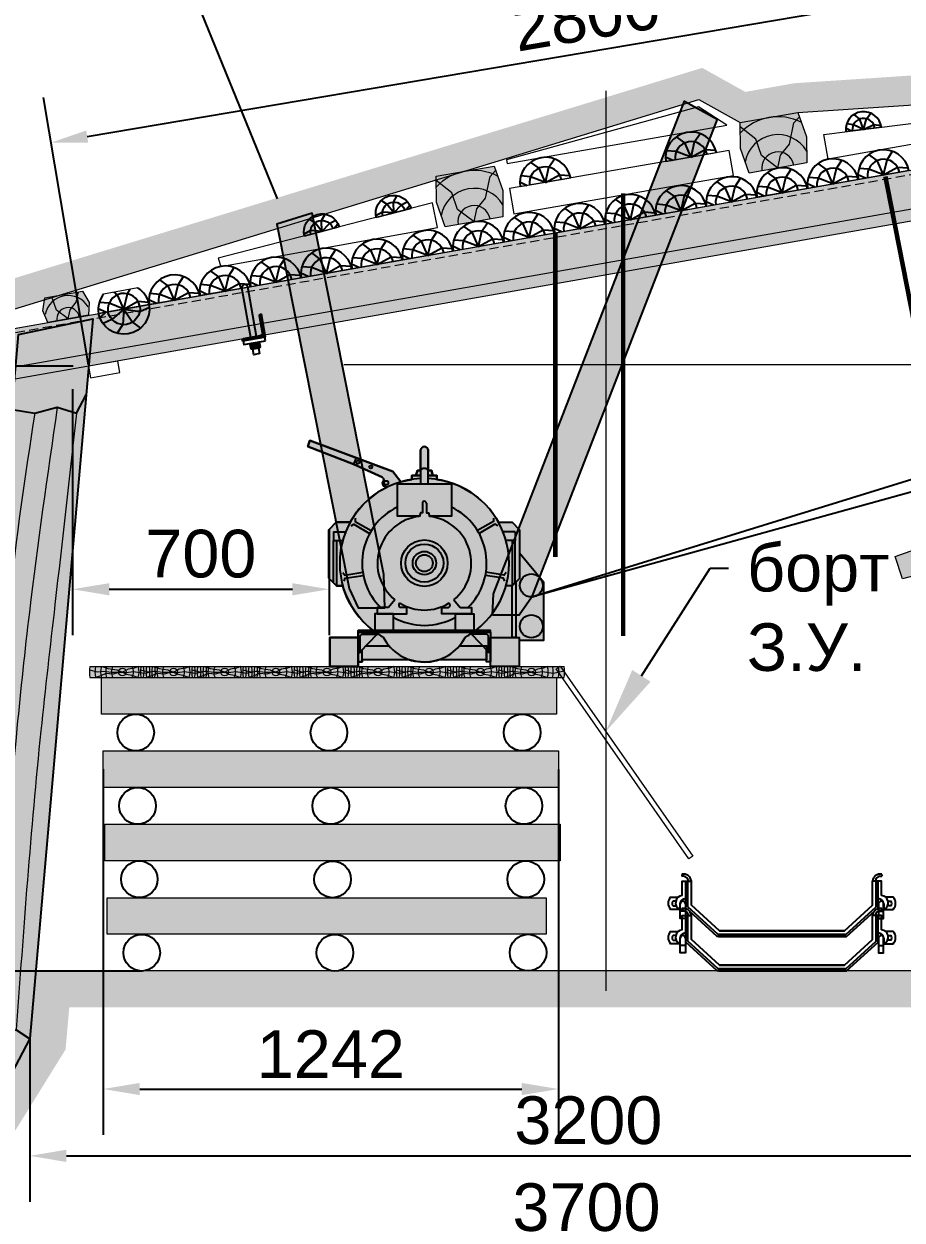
# Model space of a CAD drawing. Header units: inches. Extents: x 523 to 1492, y 69 to 539.
# Drawn here: x 830.8 to 854.75, y 205.65 to 238.28 of the extents above; entities that cross this region are included whole.
import ezdxf
from ezdxf import colors
from ezdxf.entities.mleader import LeaderData, LeaderLine
from ezdxf.math import Vec2, Vec3

# ---------------------------------------------------------------- set-up
doc = ezdxf.new("R2010")
doc.units = ezdxf.units.IN
doc.header["$MEASUREMENT"] = 0
for name, pattern in [('ACAD_ISO02W100', [15, 12, -3]), ('DASHDOTX2', [50.8, 25.4, -12.7, 0, -12.7]), ('DASHED', [0.75, 0.5, -0.25])]:
    doc.linetypes.add(name, pattern=pattern)
for name, color, linetype in [('Д_Распорка', 7, 'Continuous'), ('М16_Гайка_Конт', 7, 'Continuous'), ('М16_Планка', 7, 'Continuous'), ('Ско_М16_СВП-22', 7, 'Continuous'), ('Уголок_63х63', 7, 'Continuous')]:
    doc.layers.add(name, color=color, linetype=linetype)
doc.styles.get("Standard").update_dxf_attribs({"font": 'arial.ttf'})
doc.dimstyles.new('ISO-25', dxfattribs={"dimtxt": 2.5, "dimasz": 2.5, "dimexe": 1.25, "dimexo": 0, "dimtad": 1, "dimdec": 0, "dimtxsty": 'Standard', "dimcen": 2.5, "dimadec": 0, "dimazin": 0, "dimtfac": 1, "dimtdec": 0, "dimtmove": 0, "dimatfit": 3, "dimfxl": 0, "dimarcsym": 0})

# ---------------------------------------------------------------- blocks, each defined once
blk = doc.blocks.new('т.с.')
at = {"linetype": 'ByBlock', "lineweight": 15}
blk.add_hatch(color=7, dxfattribs=at).paths.add_polyline_path([(-1797.508, -898.171), (-1798.093, -898.17), (-1799.77, -894.164), (-1799.771, -855.947), (-1795.819, -854.739), (-1795.818, -894.152)])
at = {"color": 22}
for points in [[(-1797.508, -898.171), (-1798.093, -898.17), (-1799.77, -894.164), (-1799.771, -855.947), (-1795.819, -854.739), (-1795.818, -894.152), (-1797.508, -898.171)], [(-1799.766, -860.055), (-1798.52, -860.152), (-1797.322, -859.721), (-1796.259, -859.942), (-1795.812, -858.904)], [(-1799.77, -894.164), (-1799.061, -893.64), (-1797.937, -894.17), (-1796.592, -893.753), (-1795.818, -894.176)]]:
    blk.add_lwpolyline(points, dxfattribs=at)
at = {"color": 22, "linetype": 'ByBlock', "lineweight": 15}
for points in [[(-1797.322, -859.721), (-1797.866, -870.988), (-1797.988, -877.353), (-1797.937, -894.17)], [(-1796.259, -859.942), (-1796.512, -870.453), (-1796.676, -877.38), (-1796.592, -893.753)], [(-1798.52, -860.152), (-1798.989, -870.458), (-1798.921, -877.189), (-1799.061, -893.64)]]:
    blk.add_spline(points, degree=3, dxfattribs=at)
blk = doc.blocks.new('Лоток 1')
at = {"linetype": 'ByBlock', "lineweight": 15}
blk.add_hatch(color=254, dxfattribs=at).paths.add_polyline_path([(1818.316, -3820.363), (1818.849, -3822.36), (1801.823, -3826.902), (1801.619, -3826.29)])
at = {"linetype": 'ACAD_ISO02W100', "const_width": 0.125}
blk.add_lwpolyline([(1803.324, -3825.948), (1801.353, -3815.925)], dxfattribs=at)
at = {"color": 7, "linetype": 'ByBlock', "lineweight": 15}
blk.add_lwpolyline([(1818.316, -3820.363), (1818.849, -3822.36), (1801.823, -3826.902), (1801.619, -3826.29), (1818.316, -3820.363)], dxfattribs=at)
blk.add_circle((1803.324, -3825.948), 0.122, dxfattribs=at)
blk = doc.blocks.new('СВП-27 - 3.3м')
at = {"linetype": 'ByBlock', "lineweight": 15}
blk.add_hatch(color=7, dxfattribs=at).paths.add_polyline_path([(-1250.484, -445.6), (-1316.484, -445.6), (-1316.484, -442.867), (-1250.484, -442.86)])
at = {"color": 5, "linetype": 'DASHED', "lineweight": 15}
blk.add_line((-1250.484, -443.116), (-1316.484, -443.116), dxfattribs=at)
at = {"color": 5, "linetype": 'ByBlock', "lineweight": 15}
blk.add_line((-1250.484, -444.96), (-1316.484, -444.96), dxfattribs=at)
for points in [[(-1250.484, -445.6), (-1316.484, -445.6), (-1316.484, -442.867), (-1250.484, -442.86)], [(-1311.884, -446.24), (-1310.27, -446.24), (-1310.27, -445.6), (-1311.884, -445.6)], [(-1255.084, -446.24), (-1256.697, -446.24), (-1256.697, -445.6), (-1255.084, -445.6)]]:
    blk.add_lwpolyline(points, close=True, dxfattribs=at)
blk = doc.blocks.new('pfnzu')
at = {"color": 7, "lineweight": 0}
blk.add_line((142694.1, -82404), (142694.1, -82544.3), dxfattribs=at)
at = {"layer": 'Д_Распорка', "color": 253}
for p, q in [((142679.9, -82432.8), (142686.9, -82404.5)), ((142654.7, -82457.4), (142634.8, -82439)), ((142694.1, -82474.1), (142679.9, -82432.8)), ((142652.6, -82484.3), (142632.2, -82504.2)), ((142694.1, -82474.1), (142652.6, -82484.3)), ((142694.1, -82474.1), (142654.7, -82457.4)), ((142694.1, -82474.1), (142671.5, -82511.2)), ((142671.5, -82511.2), (142664.9, -82537.2)), ((142694.1, -82524.6), (142681.4, -82542.8))]:
    blk.add_line(p, q, dxfattribs=at)
at = {"layer": 'Д_Распорка', "color": 7}
blk.add_arc((142695.6, -82474.1), 70.2, 91.2316, 268.7684, dxfattribs=at)
at = {"layer": 'Д_Распорка', "color": 253}
blk.add_arc((142695.6, -82474.1), 44.2, 91.9563, 268.0437, dxfattribs=at)
blk = doc.blocks.new('М16_Гайка')
at = {"layer": 'М16_Гайка_Конт'}
h = blk.add_hatch(color=253, dxfattribs=at)
h.paths.add_polyline_path([(1.9, -6.7, 0.267171), (1.9, -13.4), (1.9, -13.4), (14.3, -13.4), (14.3, -13.4, 0.267171), (14.3, -6.7)])
h.paths.add_polyline_path([(1.9, 6.7, 0.133362), (1.9, -6.7), (14.3, -6.7, 0.133362), (14.3, 6.7)])
h.paths.add_polyline_path([(1.9, 13.4), (1.9, 13.4, 0.267171), (1.9, 6.7), (14.3, 6.7, 0.267171), (14.3, 13.4), (14.3, 13.4)])
h.paths.add_polyline_path([(0, 10.1), (0, 0), (1, 0, -0.066387), (1.9, 6.7, -0.267171), (1.9, 13.4)])
h.paths.add_polyline_path([(0, 0), (0, -10), (1.9, -13.4, -0.267171), (1.9, -6.7, -0.066387), (1, 0)])
h.paths.add_polyline_path([(15.2, 0, -0.066387), (14.3, -6.7, -0.267171), (14.3, -13.4), (16.2, -10), (16.2, 0)])
h.paths.add_polyline_path([(14.3, 13.4, -0.267171), (14.3, 6.7, -0.066387), (15.2, 0), (16.2, 0), (16.2, 10.1)])
for p, q in [((1.9, 13.4), (0, 10.1)), ((0, 10.1), (0, -10)), ((0, 10.1), (0, -10)), ((0, 0), (1, 0)), ((1.9, 13.4), (14.3, 13.4)), ((14.3, 6.7), (1.9, 6.7)), ((14.3, 13.4), (16.2, 10.1)), ((15.2, 0), (16.2, 0)), ((16.2, 10.1), (16.2, -10)), ((16.2, 10.1), (16.2, -10)), ((1.9, -13.4), (0, -10)), ((14.3, -6.7), (1.9, -6.7)), ((14.3, -13.4), (1.9, -13.4)), ((14.3, -13.4), (16.2, -10))]:
    blk.add_line(p, q, dxfattribs=at)
for centre, radius, start, end in [((7.7, 10), 6.71, 149.9725, 209.9168), ((26.6, 0), 25.6, 164.8075, 195.1925), ((8.5, 10), 6.71, 330.0832, 29.9168), ((-10.4, 0), 25.6, 344.8075, 15.1925), ((7.7, -10), 6.71, 150.0832, 210.0275), ((8.5, -10), 6.71, 330.0832, 29.9168)]:
    blk.add_arc(centre, radius, start, end, dxfattribs=at)
blk = doc.blocks.new('Уголок_63х63')
blk.add_lwpolyline([(-6, 31.5), (-5.1, 31.5)])
at = {"layer": 'Уголок_63х63'}
for p, q in [((-6, 58.5), (-2.6, 63)), ((-6, 53.2), (0, 61.1)), ((-6, 13), (-6, 60.3)), ((-6, 47.9), (0, 55.9)), ((-6, 42.7), (0, 50.6)), ((-6, 37.4), (0, 45.3)), ((-6, 32.1), (0, 40.1)), ((-6, 26.9), (0, 34.8)), ((0, 63), (-3.3, 63)), ((0, 0), (0, 63)), ((-63, 0), (-63, 3.3)), ((0, 0), (-63, 0)), ((-62.8, 4.4), (-62, 5.4)), ((-62.1, 0), (-57.6, 6)), ((-13, 6), (-60.3, 6)), ((-58.1, 0), (-53.6, 6)), ((-54.2, 0), (-49.6, 6)), ((-50.2, 0), (-45.6, 6)), ((-46.2, 0), (-41.7, 6)), ((-42.2, 0), (-37.7, 6)), ((-38.2, 0), (-33.7, 6)), ((-34.3, 0), (-29.7, 6)), ((-30.3, 0), (-25.7, 6)), ((-26.3, 0), (-21.8, 6)), ((-22.3, 0), (-17.8, 6)), ((-18.3, 0), (-13.8, 6)), ((-14.4, 0), (-8.7, 7.5)), ((-10.4, 0), (0, 13.7)), ((-6.5, 10.4), (0, 19)), ((-6.4, 0), (0, 8.5)), ((-6, 21.6), (0, 29.5)), ((-6, 16.3), (0, 24.3)), ((-2.4, 0), (0, 3.2))]:
    blk.add_line(p, q, dxfattribs=at)
for centre, radius, start, end in [((-3.3, 60.3), 2.7, 90.0004, 180.0004), ((-60.3, 3.3), 2.7, 90.0004, 180.0004), ((-13, 13), 7, 270.0004, 0.0004)]:
    blk.add_arc(centre, radius, start, end, dxfattribs=at)
blk = doc.blocks.new('*D265')
at = {"color": 0, "linetype": 'ByBlock', "lineweight": -2}
for p, q in [((832.145, 228.94), (817.085, 228.94)), ((818.335, 213.442), (818.335, 227.94)), ((834.012, 212.442), (817.085, 212.442))]:
    blk.add_line(p, q, dxfattribs=at)
at = {"color": 0, "linetype": 'ByBlock'}
for points in [[(818.168, 227.94), (818.501, 227.94), (818.335, 228.94)], [(818.168, 213.442), (818.501, 213.442), (818.335, 212.442)]]:
    blk.add_solid(points, dxfattribs=at)
at = {"layer": 'Defpoints', "color": 0, "linetype": 'ByBlock'}
for p in [(818.335, 228.94), (832.145, 228.94), (834.012, 212.442)]:
    blk.add_point(p, dxfattribs=at)
at = {"color": 0, "linetype": 'ByBlock', "lineweight": 15, "insert": (817.371, 220.691), "char_height": 1.3, "attachment_point": 5, "rotation": 90}
blk.add_mtext('1800', dxfattribs=at)
blk = doc.blocks.new('pfnzu 2')
at = {"color": 7, "lineweight": 0}
for p, q in [((-92.146, -593.903), (-94.052, -593.903)), ((-91.696, -594.903), (-94.502, -594.903))]:
    blk.add_line(p, q, dxfattribs=at)
at = {"layer": 'Д_Распорка', "color": 253}
for p, q in [((-93.84, -594.452), (-94.361, -594.319)), ((-93.099, -594.903), (-93.84, -594.452)), ((-93.303, -594.074), (-93.469, -593.903)), ((-93.099, -594.903), (-93.303, -594.074)), ((-93.099, -594.903), (-92.765, -594.116)), ((-92.765, -594.116), (-92.568, -593.903)), ((-94.109, -594.903), (-94.473, -594.651)), ((-93.099, -594.903), (-92.273, -594.62)), ((-92.273, -594.62), (-91.707, -594.759))]:
    blk.add_line(p, q, dxfattribs=at)
at = {"layer": 'Д_Распорка', "color": 7}
for start, end in [(132.76087, 178.7684), (1.2316, 47.23913)]:
    blk.add_arc((-93.099, -594.933), 1.403, start, end, dxfattribs=at)
at = {"layer": 'Д_Распорка', "color": 253}
blk.add_arc((-93.099, -594.933), 0.883, 1.95631, 178.04369, dxfattribs=at)
blk = doc.blocks.new('S ш.бруса')
at = {"linetype": 'ByBlock', "lineweight": 15}
blk.add_hatch(color=254, dxfattribs=at).paths.add_polyline_path([(3323.214, -1143.742), (3323.447, -1142.342), (3326.647, -1142.342), (3326.88, -1143.742), (3326.647, -1145.142), (3323.447, -1145.142)])
at = {"color": 7, "linetype": 'ByBlock', "lineweight": 15}
for points in [[(3323.214, -1143.742), (3323.447, -1142.342), (3326.647, -1142.342), (3326.88, -1143.742), (3326.647, -1145.142), (3323.447, -1145.142), (3323.214, -1143.742)], [(3325.047, -1145.142), (3324.281, -1144.319), (3324.13, -1143.38), (3323.408, -1142.575)], [(3325.047, -1145.142), (3325.314, -1144.471), (3325.891, -1143.975), (3326.34, -1142.862), (3326.688, -1142.591)]]:
    blk.add_lwpolyline(points, dxfattribs=at)
for radius, start, end in [(2.8, 52.7386, 127.2614), (1.824, 20.62921, 159.37079), (0.883, 0, 180)]:
    blk.add_arc((3325.047, -1145.142), radius, start, end, dxfattribs=at)
blk = doc.blocks.new('Расклинка')
at = {"linetype": 'ByBlock', "lineweight": 15}
blk.add_hatch(color=254, dxfattribs=at).paths.add_polyline_path([(-85.966, -572.832), (-85.628, -571.866), (-82.668, -571.866), (-82.299, -572.832), (-82.533, -573.798), (-85.733, -573.798)])
at = {"color": 7, "linetype": 'ByBlock', "lineweight": 15}
for points in [[(-85.966, -572.832), (-85.628, -571.866), (-82.668, -571.866), (-82.299, -572.832), (-82.533, -573.798), (-85.733, -573.798), (-85.966, -572.832)], [(-84.133, -573.798), (-84.898, -572.975), (-85.049, -572.036), (-85.201, -571.866)], [(-84.133, -573.798), (-83.866, -573.127), (-83.289, -572.631), (-82.98, -571.866)]]:
    blk.add_lwpolyline(points, dxfattribs=at)
for radius, start, end in [(1.824, 20.62921, 159.37079), (0.883, 0, 180)]:
    blk.add_arc((-84.133, -573.798), radius, start, end, dxfattribs=at)
blk = doc.blocks.new('*D103')
at = {"color": 0, "linetype": 'ByBlock', "lineweight": -2}
for p, q in [((862.391, 216.393), (862.391, 206.15)), ((830.958, 210.59), (830.958, 206.15)), ((831.958, 207.4), (861.391, 207.4))]:
    blk.add_line(p, q, dxfattribs=at)
at = {"color": 0, "linetype": 'ByBlock'}
for points in [[(831.958, 207.567), (831.958, 207.233), (830.958, 207.4)], [(861.391, 207.567), (861.391, 207.233), (862.391, 207.4)]]:
    blk.add_solid(points, dxfattribs=at)
at = {"layer": 'Defpoints', "color": 0, "linetype": 'ByBlock'}
for p in [(862.391, 216.393), (830.958, 210.59), (862.391, 207.4)]:
    blk.add_point(p, dxfattribs=at)
at = {"color": 0, "linetype": 'ByBlock', "lineweight": 15, "insert": (846.196, 208.364), "char_height": 1.3, "attachment_point": 5}
blk.add_mtext('3200', dxfattribs=at)
blk = doc.blocks.new('*D104')
at = {"color": 0, "linetype": 'ByBlock', "lineweight": -2}
for p, q in [((865.28, 216.483), (865.28, 203.777)), ((827.606, 209.788), (827.606, 203.777)), ((828.606, 205.027), (864.28, 205.027))]:
    blk.add_line(p, q, dxfattribs=at)
at = {"color": 0, "linetype": 'ByBlock'}
for points in [[(828.606, 205.194), (828.606, 204.861), (827.606, 205.027)], [(864.28, 205.194), (864.28, 204.861), (865.28, 205.027)]]:
    blk.add_solid(points, dxfattribs=at)
at = {"layer": 'Defpoints', "color": 0, "linetype": 'ByBlock'}
for p in [(865.28, 216.483), (827.606, 209.788), (865.28, 205.027)]:
    blk.add_point(p, dxfattribs=at)
at = {"color": 0, "linetype": 'ByBlock', "lineweight": 15, "insert": (846.145, 205.992), "char_height": 1.3, "attachment_point": 5}
blk.add_mtext('3700', dxfattribs=at)
blk = doc.blocks.new('*D105')
at = {"color": 0, "linetype": 'ByBlock', "lineweight": -2}
for p, q in [((860.559, 233.714), (859.325, 241.007)), ((832.526, 235.204), (858.548, 239.608)), ((832.566, 228.977), (831.332, 236.269))]:
    blk.add_line(p, q, dxfattribs=at)
at = {"color": 0, "linetype": 'ByBlock'}
for points in [[(858.52, 239.772), (858.575, 239.443), (859.534, 239.775)], [(832.499, 235.368), (832.554, 235.039), (831.54, 235.037)]]:
    blk.add_solid(points, dxfattribs=at)
at = {"layer": 'Defpoints', "color": 0, "linetype": 'ByBlock'}
for p in [(859.534, 239.775), (860.559, 233.714), (832.566, 228.977)]:
    blk.add_point(p, dxfattribs=at)
at = {"color": 0, "linetype": 'ByBlock', "lineweight": 15, "insert": (846.139, 238.485), "char_height": 1.3, "attachment_point": 5, "rotation": 9.6058}
blk.add_mtext('2800', dxfattribs=at)
blk = doc.blocks.new('10ЛС -3')
blk.add_hatch(color=253).paths.add_polyline_path([(2234.9, 1859.1), (2234.9, 1938.2), (2312.4, 1938.2), (2312.4, 1957.7), (2352.8, 1957.7), (2345.5, 1963.5), (2335.2, 1972.6), (2325.6, 1982), (2314.1, 1995.2), (2303.1, 2009.8), (2290.6, 2030.1), (2282.8, 2045.7), (2273.7, 2068.8), (2270.6, 2079.3), (2253.7, 2079.3), (2232.5, 2099.6), (2232.5, 2232.3), (2252.9, 2252.7), (2290.8, 2252.7), (2296.7, 2262.6), (2309.3, 2281), (2325.1, 2299.7), (2343.9, 2317.5), (2359.1, 2329.3), (2375.6, 2340), (2390.8, 2348.2), (2381.2, 2352), (2379.3, 2359.5), (2382.7, 2367.4), (2381.8, 2371.6), (2377.8, 2375.6), (2300, 2411), (2174.8, 2459.1), (2181, 2475.7), (2306.7, 2428.5), (2407.1, 2390.7), (2429.1, 2363.1), (2444, 2366.8), (2458.7, 2369.6), (2458.7, 2379.8), (2469.9, 2379.8), (2474.1, 2393.9), (2482.7, 2393.9), (2482.7, 2448.4), (2483.4, 2452), (2485.8, 2455.8), (2489.6, 2458.2), (2493.1, 2458.8), (2497.7, 2457.8), (2500.8, 2455.4), (2502.1, 2453.7), (2503.3, 2450.8), (2503.6, 2448.4), (2503.6, 2393.9), (2512.4, 2393.9), (2516.4, 2379.8), (2527.5, 2379.8), (2527.5, 2369.6), (2544.5, 2366.4), (2564.7, 2360.8), (2586.5, 2352.4), (2600.1, 2345.9), (2620.2, 2334), (2640.1, 2319.4), (2657.2, 2303.8), (2671.5, 2288), (2682, 2274.2), (2689.2, 2263.3), (2695.5, 2252.6), (2732.4, 2252.6), (2752.7, 2232.2), (2752.7, 2169.3), (2818.5, 2090.4), (2818.5, 1930.1), (2751.4, 1930.1), (2751.4, 1859.1), (2673.9, 1859.1), (2673.9, 1872.2), (2662.6, 1872.2), (2662.6, 1877.5), (2532.4, 1877.5), (2519.1, 1873.9), (2507, 1871.9), (2499.9, 1871.3), (2492.5, 1871.1), (2482.3, 1871.5), (2471.9, 1872.9), (2461.1, 1875.2), (2453.1, 1877.5), (2323.7, 1877.5), (2323.7, 1872.2), (2312.4, 1872.2), (2312.4, 1859.1)])
for p, q in [((2306.7, 2428.5), (2300, 2411)), ((2245.3, 2226.1), (2278.3, 2226.1)), ((2245.3, 2226.1), (2245.3, 2202.6)), ((2741, 2226.1), (2708, 2226.1)), ((2741, 2226.1), (2741, 2202.6)), ((2245.3, 2202.6), (2270.5, 2202.6)), ((2741, 2202.6), (2715.8, 2202.6)), ((2318.3, 1899.3), (2364.6, 1946.9)), ((2668, 1899.3), (2621.7, 1946.9))]:
    blk.add_line(p, q)
for points in [[(2429.1, 2363.1), (2407.1, 2390.7), (2181, 2475.7), (2174.8, 2459.1), (2300, 2411), (2377.8, 2375.6), (2381.8, 2371.6), (2382.7, 2367.4), (2379.3, 2359.5), (2381.2, 2352), (2390.8, 2348.2)], [(2234.9, 1859.1), (2234.9, 1938.2), (2312.4, 1938.2), (2312.4, 1957.7), (2352.8, 1957.7), (2345.5, 1963.5), (2335.2, 1972.6), (2325.6, 1982), (2314.1, 1995.2), (2303.1, 2009.8), (2290.6, 2030.1), (2282.8, 2045.7), (2273.7, 2068.8), (2270.6, 2079.3), (2253.7, 2079.3), (2232.5, 2099.6), (2232.5, 2232.3), (2252.9, 2252.7), (2290.8, 2252.7), (2296.7, 2262.6), (2309.3, 2281), (2325.1, 2299.7), (2343.9, 2317.5), (2359.1, 2329.3), (2375.6, 2340), (2390.8, 2348.2), (2381.2, 2352), (2379.3, 2359.5), (2382.7, 2367.4), (2381.8, 2371.6), (2377.8, 2375.6), (2300, 2411), (2174.8, 2459.1), (2181, 2475.7), (2306.7, 2428.5), (2407.1, 2390.7), (2429.1, 2363.1), (2444, 2366.8), (2458.7, 2369.6), (2458.7, 2379.8), (2469.9, 2379.8), (2474.1, 2393.9), (2482.7, 2393.9), (2482.7, 2448.4), (2483.4, 2452), (2485.8, 2455.8), (2489.6, 2458.2), (2493.1, 2458.8), (2497.7, 2457.8), (2500.8, 2455.4), (2502.1, 2453.7), (2503.3, 2450.8), (2503.6, 2448.4), (2503.6, 2393.9), (2512.4, 2393.9), (2516.4, 2379.8), (2527.5, 2379.8), (2527.5, 2369.6), (2544.5, 2366.4), (2564.7, 2360.8), (2586.5, 2352.4), (2600.1, 2345.9), (2620.2, 2334), (2640.1, 2319.4), (2657.2, 2303.8), (2671.5, 2288), (2682, 2274.2), (2689.2, 2263.3), (2695.5, 2252.6), (2732.4, 2252.6), (2752.7, 2232.2), (2752.7, 2169.3), (2818.5, 2090.4), (2818.5, 1930.1), (2751.4, 1930.1), (2751.4, 1859.1), (2673.9, 1859.1), (2673.9, 1872.2), (2662.6, 1872.2), (2662.6, 1877.5), (2532.4, 1877.5), (2519.1, 1873.9), (2507, 1871.9), (2499.9, 1871.3), (2492.5, 1871.1), (2482.3, 1871.5), (2471.9, 1872.9), (2461.1, 1875.2), (2453.1, 1877.5), (2323.7, 1877.5), (2323.7, 1872.2), (2312.4, 1872.2), (2312.4, 1859.1), (2234.9, 1859.1)], [(2482.7, 2448.4), (2482.7, 2356.9), (2503.6, 2356.9), (2503.6, 2448.4)], [(2482.7, 2393.9), (2474.1, 2393.9), (2469.9, 2379.8), (2482.7, 2379.8)], [(2503.6, 2379.8), (2516.4, 2379.8), (2512.4, 2393.9), (2503.6, 2393.9)], [(2479.6, 2269.2), (2419.4, 2269.2), (2419.4, 2356.9), (2566.9, 2356.9), (2566.9, 2269.2), (2506.7, 2269.2)], [(2482.7, 2379.8), (2458.7, 2379.8), (2458.7, 2369.6)], [(2527.5, 2369.6), (2527.5, 2379.8), (2503.6, 2379.8)], [(2487.8, 2304.5), (2487.8, 2278.7), (2482.3, 2278.7), (2479.4, 2268.5)], [(2498.5, 2304.5), (2498.5, 2278.7), (2504, 2278.7), (2506.9, 2268.5)], [(2290.8, 2252.7), (2252.9, 2252.7), (2232.5, 2232.3), (2232.5, 2099.6), (2253.7, 2079.3), (2270.6, 2079.3)], [(2304.8, 2263.3), (2304.8, 2254.3), (2348.4, 2229.9)], [(2681.5, 2263.3), (2681.5, 2254.3), (2637.9, 2229.9)], [(2695.5, 2252.6), (2732.4, 2252.6), (2752.7, 2232.2), (2752.7, 2099.5), (2732.4, 2079.1), (2715.7, 2079.1)], [(2293.1, 2242.8), (2300.8, 2247.3), (2343.8, 2221.8)], [(2693.2, 2242.8), (2685.5, 2247.3), (2642.5, 2221.8)], [(2253.7, 2202.6), (2253.7, 2079.3), (2245.3, 2087.3), (2245.3, 2202.6)], [(2732.6, 2202.6), (2732.6, 2079.3), (2741, 2087.8), (2741, 2202.6)], [(2752.7, 2169.3), (2818.5, 2090.4), (2818.5, 1930.1), (2751.4, 1930.1)], [(2270.3, 2115.2), (2275.9, 2108.2), (2325.2, 2116.5)], [(2273.9, 2091.9), (2277.1, 2100.2), (2326.6, 2107.3)], [(2712.4, 2091.9), (2709.2, 2100.2), (2659.7, 2107.3)], [(2716, 2115.2), (2710.4, 2108.2), (2661.1, 2116.5)], [(2412.9, 2041.3), (2395.5, 2019.7)], [(2573.4, 2041.3), (2590.8, 2019.7)], [(2395.5, 2019.7), (2364.4, 2019.7), (2364.4, 2002.5), (2445.4, 2002.5), (2445.4, 2019.7), (2427.2, 2019.7)], [(2590.8, 2019.7), (2621.9, 2019.7), (2621.9, 2002.5), (2540.9, 2002.5), (2540.9, 2019.7), (2559.1, 2019.7)], [(2312.4, 1896.9), (2318.3, 1896.9), (2318.3, 1942.4), (2322.8, 1946.9), (2368.2, 1946.9), (2368.2, 1952.8), (2312.4, 1952.8), (2312.4, 1896.9)], [(2673.9, 1896.9), (2668, 1896.9), (2668, 1942.4), (2663.5, 1946.9), (2618.1, 1946.9), (2618.1, 1952.8), (2673.9, 1952.8), (2673.9, 1896.9)], [(2312.4, 1909.5), (2312.4, 1909.5), (2312.4, 1872.2), (2323.7, 1872.2), (2323.7, 1904.9)], [(2453.1, 1877.5), (2323.7, 1877.5), (2323.7, 1904.9)], [(2334.1, 1915.6), (2396.9, 1915.6)], [(2588.7, 1915.6), (2662.6, 1915.6), (2662.6, 1877.5), (2532.4, 1877.5)], [(2673.9, 1909.5), (2673.9, 1909.5), (2673.9, 1872.2), (2662.6, 1872.2), (2662.6, 1904.9)]]:
    blk.add_lwpolyline(points)
for points in [[(2742.6, 1938.2), (2732.6, 1938.2), (2732.6, 2079.3), (2742.6, 2089.3)], [(2358.2, 1957.7), (2408.5, 1957.7), (2408.5, 2002.5), (2358.2, 2002.5)], [(2628.1, 1957.7), (2577.8, 1957.7), (2577.8, 2002.5), (2628.1, 2002.5)], [(2312.4, 1952.8), (2673.9, 1952.8), (2673.9, 1957.7), (2312.4, 1957.7)], [(2312.4, 1938.2), (2234.9, 1938.2), (2234.9, 1859.1), (2312.4, 1859.1)], [(2673.9, 1938.2), (2751.4, 1938.2), (2751.4, 1859.1), (2673.9, 1859.1)]]:
    blk.add_lwpolyline(points, close=True)
for centre, radius in [((2312, 2416.6), 4.33), ((2347, 2403.1), 4.33), ((2389.1, 2360.2), 5.7), ((2493.1, 2141.1), 63.4), ((2493.1, 2141.1), 51.9), ((2493.1, 2141.1), 31.9), ((2493.1, 2141.1), 23), ((2784.9, 2080.2), 31.3), ((2784.9, 1968.6), 31.3)]:
    blk.add_circle(centre, radius)
for centre, radius, start, end in [((2493.1, 2448.4), 10.4, 0, 180), ((2493.1, 2386.8), 12.6, 34.353, 145.647), ((2493.1, 2141.1), 231, 92.5882, 232.5741), ((2493.1, 2141.1), 231, 307.4259, 87.4118), ((2493.1, 2141.1), 169.8, 115.7359, 225.6658), ((2492.9, 2304.5), 5.14, 0, 180), ((2493.1, 2141.1), 169.8, 314.3342, 64.2621), ((2493.1, 2141.1), 128.1, 96.1798, 231.2181), ((2493.1, 2141.1), 128.1, 308.7819, 83.8202), ((2431.3, 2026.8), 8.24, 136.8658, 240.4493), ((2493.1, 2141.1), 128.1, 237.9953, 302.0047), ((2555, 2026.8), 8.24, 299.5507, 43.1342), ((2493.1, 2141.1), 169.8, 234.7419, 234.75), ((2493.1, 2141.1), 169.8, 240.0925, 299.9065), ((2493.1, 2141.1), 231, 237.2261, 240.9968), ((2492.8, 1996.8), 125.7, 207.3316, 332.3744), ((2493.1, 2141.1), 231, 298.7092, 302.7739)]:
    blk.add_arc(centre, radius, start, end)
blk = doc.blocks.new('*D288')
at = {"color": 0, "linetype": 'ByBlock', "lineweight": -2}
for p, q in [((832.126, 228.316), (832.126, 221.605)), ((839.126, 224.481), (839.126, 221.605)), ((833.126, 222.855), (838.126, 222.855))]:
    blk.add_line(p, q, dxfattribs=at)
at = {"color": 0, "linetype": 'ByBlock'}
for points in [[(833.126, 223.021), (833.126, 222.688), (832.126, 222.855)], [(838.126, 223.021), (838.126, 222.688), (839.126, 222.855)]]:
    blk.add_solid(points, dxfattribs=at)
at = {"layer": 'Defpoints', "color": 0, "linetype": 'ByBlock'}
for p in [(832.126, 228.316), (839.126, 224.481), (839.126, 222.855)]:
    blk.add_point(p, dxfattribs=at)
at = {"color": 0, "linetype": 'ByBlock', "lineweight": 15, "insert": (835.626, 223.818), "char_height": 1.3, "attachment_point": 5}
blk.add_mtext('700', dxfattribs=at)
blk = doc.blocks.new('Доска S - 180')
at = {"linetype": 'ByBlock', "lineweight": 15}
h = blk.add_hatch(color=254, dxfattribs=at)
edge = h.paths.add_edge_path()
edge.add_line((1818.906, -3796.897), (1820.681, -3796.897))
edge.add_arc((1819.794, -3797.047), 0.9, -9.5941, 9.5941, ccw=False)
edge.add_line((1820.681, -3797.197), (1818.906, -3797.197))
edge.add_arc((1819.794, -3797.047), 0.9, 170.4059, 189.5941, ccw=False)
at = {"color": 7, "linetype": 'ByBlock', "lineweight": 15}
for p, q in [((1818.906, -3796.897), (1820.681, -3796.897)), ((1818.906, -3797.197), (1820.681, -3797.197))]:
    blk.add_line(p, q, dxfattribs=at)
for points in [[(1818.895, -3796.992), (1819.11, -3797.038), (1819.292, -3797.021), (1819.492, -3797.047), (1819.794, -3797.047), (1819.897, -3797.06), (1820.095, -3797.035), (1820.386, -3797.078), (1820.693, -3797.016)], [(1820.223, -3796.897), (1820.116, -3796.94), (1819.952, -3796.97), (1819.855, -3797.025), (1819.794, -3797.047), (1819.661, -3797.072), (1819.546, -3797.103), (1819.341, -3797.092), (1819.206, -3797.152), (1819.058, -3797.197)], [(1819.238, -3796.897), (1819.398, -3796.949), (1819.641, -3796.991), (1819.794, -3797.047), (1819.909, -3797.109), (1820.05, -3797.135), (1820.224, -3797.195)]]:
    blk.add_lwpolyline(points, dxfattribs=at)
blk.add_circle((1819.794, -3797.047), 0.104, dxfattribs=at)
for radius, start, end in [(0.9, 170.4059, 189.5941), (0.751, 168.4807, 191.5193), (0.593, 165.3528, 194.6472), (0.455, 160.7403, 199.2597), (0.302, 150.211, 209.789), (0.302, 330.211, 29.789), (0.455, 340.7403, 19.2597), (0.593, 345.3528, 14.6472), (0.751, 348.4807, 11.5193), (0.9, 350.4059, 9.5941)]:
    blk.add_arc((1819.794, -3797.047), radius, start, end, dxfattribs=at)
blk = doc.blocks.new('Рештак С-53. в')
for p, q in [((3450.2, 635.9), (3449, 635.9)), ((3450.2, 651.2), (3450.2, 635.9)), ((3465.2, 631.1), (3451.1, 631.1)), ((3991.9, 631.1), (4006.1, 631.1)), ((4006.9, 651.2), (4006.9, 635.9)), ((4006.9, 635.9), (4008.1, 635.9))]:
    blk.add_line(p, q)
for points in [[(3456, 731.5), (3456, 726.1)], [(3460.6, 726.1), (3456, 726.1)], [(3996.5, 726.1), (4001.1, 726.1)], [(4001.1, 731.5), (4001.1, 726.1)], [(3456.9, 674), (3456.9, 713.2), (3481.6, 713.2)], [(3901.4, 561.9), (3552.3, 561.9), (3466.2, 640.5), (3466.2, 713.2)], [(3901.4, 567.4), (3554.4, 567.4), (3471.6, 642.9), (3471.6, 713.2)], [(3898.9, 577.3), (3558.3, 577.3), (3481.6, 647.3), (3481.6, 713.2), (3481.6, 713.2)], [(3555.7, 567.4), (3902.7, 567.4), (3985.5, 642.9), (3985.5, 713.2)], [(3555.7, 561.9), (3904.9, 561.9), (3991, 640.5), (3991, 713.2)], [(3558.3, 577.3), (3898.9, 577.3), (3975.6, 647.3), (3975.6, 713.2), (3975.6, 713.2)], [(4000.2, 674), (4000.2, 713.2), (3975.6, 713.2)], [(3424.8, 669.2), (3424.8, 669.2), (3445.5, 669.2)], [(3439, 658.6), (3431.7, 658.6)], [(4032.4, 669.2), (4032.4, 669.2), (4011.6, 669.2)], [(4018.1, 658.6), (4025.4, 658.6)], [(3449.8, 635.9), (3424.8, 635.9)], [(3431.7, 645.2), (3440.3, 645.2)], [(3465.2, 651.1), (3465.2, 651.1), (3465.2, 611.2), (3451.1, 611.2), (3451.1, 651.1)], [(3991.9, 651.1), (3991.9, 651.1), (3991.9, 611.2), (4006.1, 611.2), (4006.1, 651.1)], [(4007.3, 635.9), (4032.4, 635.9)], [(4025.4, 645.2), (4016.9, 645.2)]]:
    blk.add_lwpolyline(points)
for centre, radius, start, end in [((3460.2, 710.4), 21.6, 7.5375, 101.1612), ((3460.6, 713.3), 12.8, 0, 90), ((3996.9, 710.4), 21.6, 78.8388, 172.4625), ((3996.5, 713.3), 12.8, 90, 180), ((3442.5, 652.6), 24.3, 136.8184, 223.1816), ((3438.3, 651.9), 9.38, 134.484, 225.516), ((3458.7, 653.7), 20.3, 95.1169, 241.3626), ((3467.4, 647.6), 17.6, 94.0565, 168.337), ((3458.1, 651), 7.07, 0, 179.6105), ((3989.7, 647.6), 17.6, 11.663, 85.9435), ((3999, 651), 7.07, 0.3895, 180), ((3998.4, 653.7), 20.3, 298.6374, 84.8831), ((4018.9, 651.9), 9.38, 314.484, 45.516), ((4014.6, 652.6), 24.3, 316.8184, 43.1816)]:
    blk.add_arc(centre, radius, start, end)
blk = doc.blocks.new('*D352')
at = {"color": 0, "linetype": 'ByBlock', "lineweight": -2}
for p, q in [((832.961, 217.946), (832.961, 207.973)), ((845.38, 217.935), (845.38, 207.973)), ((833.961, 209.223), (844.38, 209.223))]:
    blk.add_line(p, q, dxfattribs=at)
at = {"color": 0, "linetype": 'ByBlock'}
for points in [[(833.961, 209.389), (833.961, 209.056), (832.961, 209.223)], [(844.38, 209.389), (844.38, 209.056), (845.38, 209.223)]]:
    blk.add_solid(points, dxfattribs=at)
at = {"layer": 'Defpoints', "color": 0, "linetype": 'ByBlock'}
for p in [(832.961, 217.946), (845.38, 217.935), (845.38, 209.223)]:
    blk.add_point(p, dxfattribs=at)
at = {"color": 0, "linetype": 'ByBlock', "lineweight": 15, "insert": (839.171, 210.175), "char_height": 1.3, "attachment_point": 5}
blk.add_mtext('1242', dxfattribs=at)

msp = doc.modelspace()

# ---------------------------------------------------------------- hatches: boundary and pattern name
at = {"linetype": 'ByBlock', "lineweight": 15}
h = msp.add_hatch(dxfattribs=at)
h.set_pattern_fill('ANSI38', scale=0.1, style=0)
h.set_pattern_definition([(45, (-947.0551, 4050.03895), (-0.224506403, 0.224506403), []), (135, (-947.0551, 4050.03895), (-0.67351921, 0.224506403), [0.79375, -0.47625])])
h.paths.add_polyline_path([(1037.397, 285.617), (1039.736, 277.967), (905.837, 237.03), (892.363, 233.167), (866.739, 226.331), (865.711, 224.762), (864.851, 222.019), (865.28, 212.952), (864.271, 212.763), (863.731, 211.002), (863.438, 210.962), (862.62, 212.447), (831.12, 212.447), (830.958, 210.59), (829.942, 208.674), (829.651, 208.7), (829.212, 210.072), (827.606, 209.788), (829.387, 230.15), (849.211, 236.211), (850.336, 235.584), (851.912, 235.862), (862.211, 236.543), (863.728, 236.543), (866.802, 234.603), (884.492, 239.432), (899.806, 243.606), (905.518, 245.298), (924.274, 251.032)], flags=17)
h.paths.add_polyline_path([(1039.97, 277.202), (1037.163, 286.383), (905.287, 246.064), (899.587, 244.376), (884.282, 240.204), (866.931, 235.468), (863.959, 237.343), (862.185, 237.343), (851.815, 236.657), (850.477, 236.421), (849.304, 237.076), (828.637, 230.757), (826.718, 208.82), (828.663, 209.163), (829.051, 207.95), (830.402, 207.83), (831.936, 210.301), (832.037, 211.447), (862.029, 211.447), (862.893, 209.878), (864.5, 210.097), (865.045, 211.875), (866.322, 212.083), (865.661, 221.927), (866.441, 224.417), (867.241, 225.636), (892.576, 232.396), (906.064, 236.263)])
for points in [[(843.586, 222.152), (843.605, 222.728), (848.818, 236.17), (849.706, 235.675), (844.641, 222.631), (844.306, 222.152)], [(840.642, 222.346), (840.613, 223.259), (838.663, 233.11), (837.697, 232.815), (839.669, 222.877), (839.916, 222.346)]]:
    msp.add_hatch(color=22).paths.add_polyline_path(points)
for points in [[(832.912, 219.449), (832.912, 220.448), (845.331, 220.448), (845.33, 219.449)], [(832.961, 217.446), (832.961, 218.446), (845.381, 218.446), (845.38, 217.446)], [(833.011, 215.444), (833.011, 216.444), (845.43, 216.444), (845.429, 215.444)], [(833.074, 213.443), (833.074, 214.442), (845.044, 214.442), (845.044, 213.443)]]:
    msp.add_hatch(color=252, dxfattribs=at).paths.add_polyline_path(points)

# ---------------------------------------------------------------- linework, layer by layer
at = {"color": 102}
for q in [(1038.318, 282.604), (939.484, 248.953)]:
    msp.add_line((844.647, 222.647), q, dxfattribs=at)
at = {"color": 7, "linetype": 'DASHDOTX2', "lineweight": 15}
for p, q in [((846.674, 236.446), (846.674, 211.905)), ((864.925, 228.977), (832.146, 228.977))]:
    msp.add_line(p, q, dxfattribs=at)
at = {"color": 7, "linetype": 'ByBlock', "lineweight": 15}
for points in [[(829.387, 230.15), (849.211, 236.211), (850.336, 235.584), (851.912, 235.862), (862.211, 236.543), (863.728, 236.543), (866.802, 234.603), (884.492, 239.432), (899.806, 243.606), (905.518, 245.298), (924.274, 251.032), (924.274, 251.032), (924.274, 251.032), (924.274, 251.032), (924.274, 251.032), (924.274, 251.032), (924.274, 251.032), (924.274, 251.032), (924.274, 251.032), (924.274, 251.032), (924.274, 251.032), (924.274, 251.032), (1037.397, 285.617)], [(1039.736, 277.967), (905.837, 237.03), (892.363, 233.167), (866.739, 226.331), (865.711, 224.762), (864.851, 222.019), (865.28, 212.952), (864.271, 212.763), (863.731, 211.002), (863.438, 210.962), (862.62, 212.447), (831.12, 212.447), (830.958, 210.59), (829.942, 208.674)], [(843.967, 234.565), (843.984, 234.464), (849.975, 235.517), (849.205, 236.014), (843.967, 234.565)], [(859.587, 236.142), (859.646, 235.804), (852.739, 234.586), (852.62, 235.262), (859.587, 236.142)], [(844.044, 233.783), (844.164, 233.091), (850.155, 234.145), (850.036, 234.821), (844.044, 233.783)], [(836.099, 231.888), (836.171, 231.661), (842.082, 232.718), (841.943, 233.391), (836.099, 231.888)], [(832.912, 219.449), (832.912, 220.448), (845.331, 220.448), (845.33, 219.449), (832.912, 219.449)], [(832.961, 217.446), (832.961, 218.446), (845.381, 218.446), (845.38, 217.446), (832.961, 217.446)], [(833.011, 215.444), (833.011, 216.444), (845.43, 216.444), (845.429, 215.444), (833.011, 215.444)], [(833.074, 213.443), (833.074, 214.442), (845.044, 214.442), (845.044, 213.443), (833.074, 213.443)]]:
    msp.add_lwpolyline(points, dxfattribs=at)
for points in [[(843.586, 222.152), (843.605, 222.728), (848.818, 236.17), (849.706, 235.675), (844.641, 222.631), (844.306, 222.152), (843.586, 222.152)], [(840.642, 222.346), (840.613, 223.259), (838.663, 233.11), (837.697, 232.815), (839.669, 222.877), (839.916, 222.346), (840.642, 222.346)]]:
    msp.add_lwpolyline(points)
at = {"linetype": 'ACAD_ISO02W100', "const_width": 0.125}
for points in [[(847.146, 221.584), (847.146, 233.65)], [(845.298, 223.739), (845.298, 232.573)]]:
    msp.add_lwpolyline(points, dxfattribs=at)
at = {"color": 7, "linetype": 'ByBlock', "lineweight": 15}
msp.add_lwpolyline([(845.322, 220.684), (845.43, 220.76), (849.048, 215.578), (848.94, 215.502)], close=True, dxfattribs=at)
for centre in [(833.849, 218.948), (839.121, 218.946), (844.39, 218.949), (833.899, 216.946), (839.17, 216.944), (844.44, 216.947), (833.948, 214.944), (839.22, 214.942), (844.489, 214.944), (834.012, 212.942), (839.283, 212.94), (844.552, 212.943)]:
    msp.add_circle(centre, 0.5)
at = {"layer": 'М16_Планка', "color": 7}
msp.add_lwpolyline([(837.388, 229.633), (837.37, 229.732), (836.78, 229.627), (836.797, 229.529), (837.388, 229.633)], dxfattribs=at)
at = {"layer": 'Ско_М16_СВП-22', "color": 7}
for p, q in [((836.986, 229.725), (836.748, 231.074)), ((837.144, 229.753), (836.906, 231.102))]:
    msp.add_line(p, q, dxfattribs=at)
for points in [[(837.2, 229.436), (837.227, 229.281), (837.069, 229.253), (837.042, 229.408)], [(837.147, 229.275), (837.148, 229.267)]]:
    msp.add_lwpolyline(points, dxfattribs=at)
msp.add_arc((836.828, 231.085), 0.08, 10, 190, dxfattribs=at)

# ---------------------------------------------------------------- block references
at = {"color": 7, "lineweight": 0}
for p, xscale, yscale, zscale, rotation in [((1310.131, 1294.91), 0.006999667850362793, 0.006999667850362793, 0.006999667850362793, 276.721052573472), ((1413.399, 1783.043), 0.00999952550053377, 0.00999952550053377, 0.00999952550053377, 279.9999999997643), ((1418.648, 1782.559), 0.00999952550053377, 0.00999952550053377, 0.00999952550053377, 279.9999999997643), ((1409.425, 1782.354), 0.00999952550053377, 0.00999952550053377, 0.00999952550053377, 279.9999999997643), ((1417.267, 1782.315), 0.00999952550053377, 0.00999952550053377, 0.00999952550053377, 279.9999999997643), ((1415.885, 1782.071), 0.00999952550053377, 0.00999952550053377, 0.00999952550053377, 279.9999999997643), ((1413.123, 1781.581), 0.00999952550053377, 0.00999952550053377, 0.00999952550053377, 279.9999999997643), ((1414.504, 1781.825), 0.00999952550053377, 0.00999952550053377, 0.00999952550053377, 279.9999999997643), ((26.149, 1049.876), -0.006999667850599682, 0.006999667850323021, 0.006999667849999999, 104.9020584512066), ((1411.742, 1781.338), 0.00999952550053377, 0.00999952550053377, 0.00999952550053377, 279.9999999997643), ((1410.36, 1781.094), 0.00999952550053377, 0.00999952550053377, 0.00999952550053377, 279.9999999997643), ((24.188, 1049.372), -0.006999667850599682, 0.006999667850323021, 0.006999667849999999, 104.9020584512066), ((1407.597, 1780.607), 0.00999952550053377, 0.00999952550053377, 0.00999952550053377, 279.9999999997643), ((1408.979, 1780.85), 0.00999952550053377, 0.00999952550053377, 0.00999952550053377, 279.9999999997643), ((1406.216, 1780.363), 0.00999952550053377, 0.00999952550053377, 0.00999952550053377, 279.9999999997643), ((1404.834, 1780.119), 0.00999952550053377, 0.00999952550053377, 0.00999952550053377, 279.9999999997643), ((1402.071, 1779.632), 0.00999952550053377, 0.00999952550053377, 0.00999952550053377, 279.9999999997643), ((1403.453, 1779.876), 0.00999952550053377, 0.00999952550053377, 0.00999952550053377, 279.9999999997643), ((1400.69, 1779.389), 0.00999952550053377, 0.00999952550053377, 0.00999952550053377, 279.9999999997643), ((1399.308, 1779.145), 0.00999952550053377, 0.00999952550053377, 0.00999952550053377, 279.9999999997643), ((1893.657, -1031.336), -0.009999525500442868, 0.00999952550046146, 0.0099995255, 280.0082756930846)]:
    msp.add_blockref('pfnzu', p, dxfattribs=dict(at, xscale=xscale, yscale=yscale, zscale=zscale, rotation=rotation))
for name, p, xscale, yscale, zscale, rotation in [('СВП-27 - 3.3м', (1439.851, 562.259), 0.5000000000000624, 0.5000000000000624, 0.5000000000000624, 10.00000000000389), ('Расклинка', (826.132, 433.121), 0.3500000000001859, 0.3500000000001859, 0.3500000000001859, 10.00000000000735), ('pfnzu 2', (827.718, 531.514), 0.5000000000000624, 0.5000000000000624, 0.5000000000000624, 10.00000000000389), ('т.с.', (1764.416, 577.719), 0.5000000000001268, 0.5000000000001268, 0.5000000000001268, 355.0000000000276)]:
    msp.add_blockref(name, p, dxfattribs=dict(xscale=xscale, yscale=yscale, zscale=zscale, rotation=rotation))
at = {"color": 7, "linetype": 'ByBlock', "lineweight": 15, "xscale": 0.5000000000000624, "yscale": 0.5000000000000624, "zscale": 0.5000000000000624, "rotation": 10.00000000000389}
for p in [(-885.325, 509.522), (-893.613, 508.057)]:
    msp.add_blockref('S ш.бруса', p, dxfattribs=at)
at = {"color": 7, "linetype": 'ByBlock', "lineweight": 15}
for name, p in [('Лоток 1', (-947.055, 4050.039)), ('Доска S - 180', (-986.308, 4017.645)), ('Доска S - 180', (-984.913, 4017.645)), ('Доска S - 180', (-983.518, 4017.645)), ('Доска S - 180', (-982.122, 4017.645)), ('Доска S - 180', (-980.727, 4017.645)), ('Доска S - 180', (-979.332, 4017.645)), ('Доска S - 180', (-977.937, 4017.645)), ('Доска S - 180', (-976.542, 4017.645)), ('Доска S - 180', (-975.147, 4017.645))]:
    msp.add_blockref(name, p, dxfattribs=at)
at = {"color": 7, "extrusion": (0, 0, -1), "xscale": 0.00999952550053377, "yscale": 0.00999952550053377, "zscale": -0.0099995255, "rotation": 260.0000000002357}
msp.add_blockref('Уголок_63х63', (-837.386, 229.734), dxfattribs=at)
for name, p, xscale, yscale, zscale in [('10ЛС -3', (816.792, 202.157), 0.009999999999990905, 0.009999999999990905, 0.009999999999990905), ('Рештак С-53. в', (814.19, 207.764), 0.01, 0.01, 0.01), ('Рештак С-53. в', (814.19, 206.828), 0.01, 0.01, 0.01)]:
    msp.add_blockref(name, p, dxfattribs=dict(xscale=xscale, yscale=yscale, zscale=zscale))
at = {"layer": 'М16_Гайка_Конт', "color": 7, "extrusion": (0, 0, -1), "xscale": 0.00999952550053377, "yscale": 0.00999952550053377, "zscale": -0.0099995255, "rotation": 260.0000000002357}
msp.add_blockref('М16_Гайка', (-837.093, 229.581), dxfattribs=at)

# ---------------------------------------------------------------- dimensions: what is measured, and where the dimension line sits
at = {"color": 7, "linetype": 'ByBlock', "lineweight": 15}
dim = msp.add_linear_dim(base=(859.534, 239.775), p1=(832.566, 228.977), p2=(860.559, 233.714), angle=9.6058, text='2800', dimstyle='ISO-25', override={"dimtxt": 1.3, "dimasz": 1, "dimgap": 0.3, "dimlfac": 100, "dimrnd": 0.05, "dimtmove": 1, "dimfxl": 1.25}, dxfattribs=at)
dim.commit()
dim.dimension.update_dxf_attribs({"geometry": '*D105', "text_midpoint": (846.3, 237.535), "dimtype": 161})
dim = msp.add_linear_dim(base=(818.335, 228.94), p1=(834.012, 212.442), p2=(832.145, 228.94), angle=90, text='1800', dimstyle='ISO-25', override={"dimtxt": 1.3, "dimasz": 1, "dimgap": 0.3, "dimlfac": 100, "dimrnd": 0.05, "dimtmove": 1, "dimfxl": 1.25}, dxfattribs=at)
dim.commit()
dim.dimension.update_dxf_attribs({"geometry": '*D265', "text_midpoint": (817.371, 220.691)})
dim = msp.add_linear_dim(base=(839.126, 222.855), p1=(832.126, 228.316), p2=(839.126, 224.481), text='700', dimstyle='ISO-25', override={"dimtxt": 1.3, "dimasz": 1, "dimgap": 0.3, "dimlfac": 100, "dimrnd": 0.05, "dimtmove": 1, "dimfxl": 1.25}, dxfattribs=at)
dim.commit()
dim.dimension.update_dxf_attribs({"geometry": '*D288', "text_midpoint": (835.626, 223.818)})
dim = msp.add_linear_dim(base=(845.38, 209.223), p1=(832.961, 217.946), p2=(845.38, 217.935), dimstyle='ISO-25', override={"dimtxt": 1.3, "dimasz": 1, "dimgap": 0.3, "dimlfac": 100, "dimrnd": 0.05, "dimtmove": 1, "dimfxl": 1.25}, dxfattribs=at)
dim.commit()
dim.dimension.update_dxf_attribs({"geometry": '*D352', "text_midpoint": (839.171, 210.175)})
for base, p1, p2, text, picture, middle in [((865.28, 205.027), (827.606, 209.788), (865.28, 216.483), '3700', '*D104', (846.145, 205.027)), ((862.391, 207.4), (830.958, 210.59), (862.391, 216.393), '3200', '*D103', (846.196, 207.4))]:
    dim = msp.add_linear_dim(base=base, p1=p1, p2=p2, text=text, dimstyle='ISO-25', override={"dimtxt": 1.3, "dimasz": 1, "dimgap": 0.3, "dimlfac": 100, "dimrnd": 0.05, "dimtmove": 1, "dimfxl": 1.25}, dxfattribs=at)
    dim.commit()
    dim.dimension.update_dxf_attribs({"geometry": picture, "text_midpoint": middle, "dimtype": 160})

# ---------------------------------------------------------------- leaders
ml = msp.add_multileader_mtext('Standard')
ml.set_content('крепление {\\fTimes New Roman|b0|i0|c204|p18;10ЛС-2СМА}\\P4-и рудстойки', color=256)
ml.set_leader_properties()
ml.build(insert=Vec2(0, 0))
ml.multileader.update_dxf_attribs({"dogleg_length": 0.36, "arrow_head_size": 1.25})
ctx = ml.context
ctx.base_point, ctx.char_height, ctx.arrow_head_size, ctx.landing_gap_size, ctx.plane_origin = Vec3(806.198, 243.138), 1.8, 1.25, 0.045, Vec3(839.245, 236.746)
ctx.text_align_type = 2
notes = []
notes.append((ctx, [(0, (1, 1, 0), (833.791, 243.138), (-1, 0), 0.18, [(0, [(838.189, 232.35)], 0, [])])]))
ctx.mtext.insert, ctx.mtext.alignment, ctx.mtext.flow_direction = Vec3(833.566, 244.302), 3, 5
ml = msp.add_multileader_mtext('Standard', dxfattribs=at)
ml.set_content('\\pxsm1;борт\\PЗ.У.', color=7)
ml.set_leader_properties()
ml.build(insert=Vec2(0, 0))
ml.multileader.update_dxf_attribs({"dogleg_length": 0.5, "arrow_head_size": 1.8})
ctx = ml.context
ctx.base_point, ctx.char_height, ctx.arrow_head_size, ctx.landing_gap_size, ctx.plane_origin = Vec3(850.023, 223.434), 1.3, 1.8, 0.5, Vec3(882.404, 209.236)
notes.append((ctx, [(0, (1, 1, 0), (849.523, 223.434), (1, 0), 0.5, [(0, [(846.674, 218.977)], 0, [])])]))
ctx.mtext.insert, ctx.mtext.line_spacing_factor, ctx.mtext.flow_direction = Vec3(850.523, 224.095), 0.5, 5
for ctx, leaders in notes:
    for number, flags, end, landing, length, lines in leaders:
        leader = LeaderData()
        leader.index, (leader.has_last_leader_line, leader.has_dogleg_vector, leader.attachment_direction) = number, flags
        leader.last_leader_point, leader.dogleg_vector, leader.dogleg_length = Vec3(end), Vec3(landing), length
        for number, points, colour, breaks in lines:
            line = LeaderLine()
            line.index, line.vertices, line.color, line.breaks = number, Vec3.list(points), colors.encode_raw_color(colour), breaks
            leader.lines.append(line)
        ctx.leaders.append(leader)

doc.saveas('drawing.dxf')
